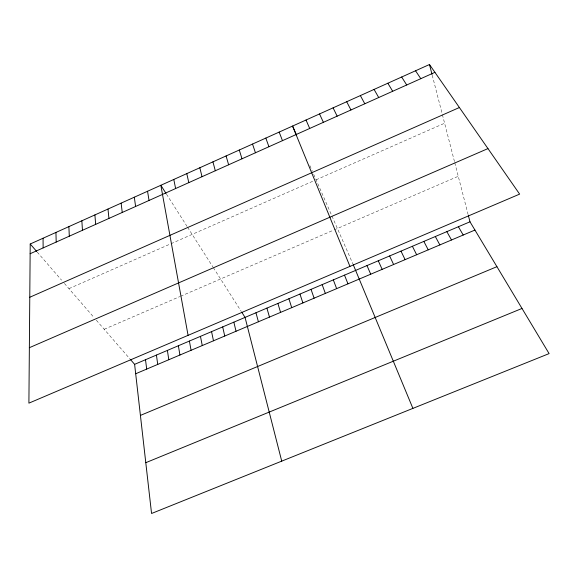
<?xml version="1.0" encoding="UTF-8"?>
<svg xmlns="http://www.w3.org/2000/svg" width="578" height="578" viewBox="0 0 578 578"><rect width="100%" height="100%" fill="white"/><g stroke="black" fill="none" stroke-linecap="round" stroke-linejoin="round"><path stroke-width="0.43" stroke-dasharray="2.89 2.17" d="M68.941 288.646L170.264 244.024M171.045 243.685L313.731 180.849M316.094 179.809L444.598 123.222M104.184 329.265L179.78 296.601M180.56 296.268L333.448 230.203M334.243 229.863L458.26 176.276M37.194 252.051L61.579 280.157M64.411 283.422L94.055 317.582M96.331 320.212L129.963 358.974M166.486 194.143L187.113 226.497M187.568 227.219L212.856 266.884M213.318 267.607L241.315 311.528M309.873 165.583L312.322 171.182M313.695 174.318L331.627 215.298M331.974 216.085L352.927 263.965M432.243 75.248L442.17 113.801M442.394 114.661L454.561 161.905M454.778 162.758L468.194 214.85"/><path stroke-width="0.87" d="M30.215 244.003L28.9 403.148L519.636 194.121L429.476 64.512L30.215 244.003L36.616 251.379M30.135 253.735L434.923 72.344M29.774 297.265L459.394 107.522M29.355 347.703L487.962 148.589M130.549 359.646L134.616 364.342L469.986 221.8L468.418 215.717M135.686 373.756L474.943 230.058M140.418 415.409L496.921 266.682M145.793 462.682L521.999 308.457M415.546 70.776L420.791 78.68M166.016 193.406L160.836 185.285L188.074 335.348M241.785 312.264L245.058 317.401L281.732 461.136M401.667 77.019L406.71 84.988M387.845 83.232L392.686 91.273M469.986 221.8L549.1 353.606L151.559 513.488L134.616 364.342M458.39 226.728L463.209 235.029M374.074 89.424L378.72 97.53M446.837 231.641L451.512 239.978M360.361 95.587L364.805 103.765M435.321 236.532L439.858 244.92M423.84 241.409L428.24 249.841M346.699 101.728L350.947 109.972M412.396 246.279L416.659 254.746M333.087 107.848L337.147 116.164M400.988 251.127L405.113 259.63M389.615 255.96L393.611 264.507M319.533 113.945L323.391 122.319M378.287 260.772L382.145 269.362M296.471 134.956L292.576 126.062L349.95 266.4M353.281 264.767L412.902 408.386M306.029 120.014L309.7 128.461M366.987 265.577L370.715 274.203M344.502 275.135L347.963 283.841M279.174 132.087L282.469 140.664M333.311 279.889L336.642 288.639M322.156 284.629L325.356 293.422M265.822 138.084L268.929 146.725M311.036 289.354L314.107 298.183M252.528 144.067L255.447 152.773M299.953 294.065L302.894 302.93M288.906 298.761L291.717 307.669M239.278 150.02L242.009 158.791M277.895 303.443L280.576 312.387M226.077 155.952L228.635 164.788M266.913 308.11L269.471 317.091M255.967 312.763L258.402 321.78M212.935 161.862L215.305 170.756M429.476 64.512L432.026 74.418M199.836 167.75L202.025 176.709M233.852 322.163L236.034 331.252M222.689 326.91L224.741 336.035M186.788 173.617L188.796 182.634M211.555 331.642L213.484 340.803M173.79 179.462L175.625 188.536M200.458 336.36L202.264 345.557M189.396 341.056L191.072 350.297M178.371 345.745L179.924 355.022M147.549 191.26L149.03 200.458M167.382 350.413L168.812 359.726M134.313 197.206L135.606 206.469M156.421 355.073L157.736 364.422M145.504 359.711L146.696 369.096M121.12 203.138L122.247 212.458M107.985 209.041L108.931 218.426M94.9 214.929L95.673 224.365M81.859 220.789L82.459 230.29M68.876 226.627L69.302 236.185M55.936 232.443L56.196 242.059M43.054 238.237L43.14 247.904"/></g></svg>
